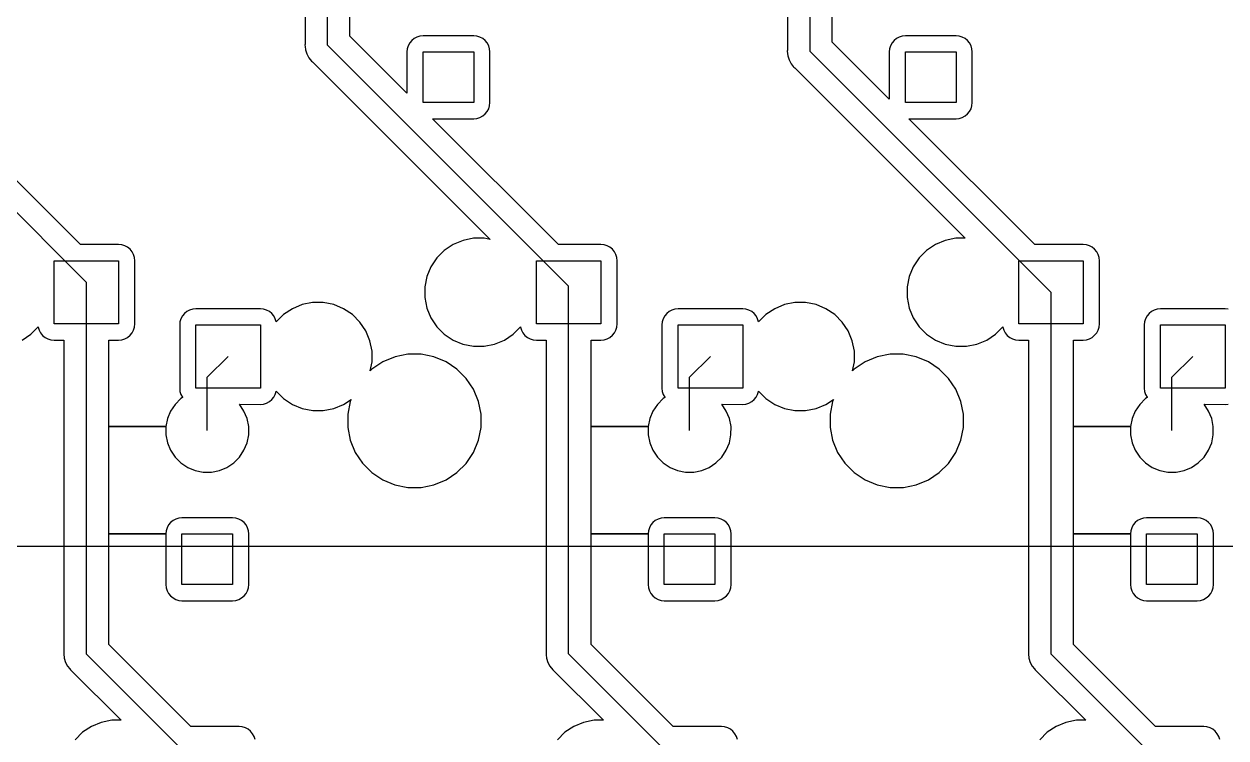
# Model space of a CAD drawing. Extents: x -29462 to 42578, y -23213 to 32194.
# Drawn here: x 9648 to 14922, y -16245 to -13109 of the extents above; entities that cross this region are included whole.
import ezdxf

# ---------------------------------------------------------------- set-up
doc = ezdxf.new("R2010")
doc.units = 0

msp = doc.modelspace()

# ---------------------------------------------------------------- linework, layer by layer
at = {"layer": 'Layer 1'}
for p, q in [((10979.3, -13202.5), (10979.3, -12170.7)), ((13095.9, -12170.7), (13095.9, -13229)), ((10881.1, -12380.5), (10881.1, -13197.8)), ((12997.8, -12380.5), (12997.8, -13224.2)), ((11077.772, -13161.943), (11077.8, -12760.6)), ((13194.472, -13188.243), (13194.4, -12760.6)), ((8862.62, -13184.1), (9920.95, -14242.43)), ((11328.3, -13412.5), (11077.772, -13161.943)), ((11349.0773, -13181.67154), (11340.27197, -13192.39594)), ((11359.83, -13172.83799), (11349.0773, -13181.67154)), ((11372.0784, -13166.29044), (11359.83, -13172.83799)), ((11385.3711, -13162.25467), (11372.0784, -13166.29044)), ((11399.2, -13160.9), (11385.3711, -13162.25467)), ((11621.37756, -13160.90576), (11399.2, -13160.9)), ((11635.23466, -13162.26043), (11621.37756, -13160.90576)), ((11648.52736, -13166.2962), (11635.23466, -13162.26043)), ((11660.77576, -13172.84375), (11648.52736, -13166.2962)), ((11671.52846, -13181.6773), (11660.77576, -13172.84375)), ((11680.33379, -13192.4017), (11671.52846, -13181.6773)), ((13465.7773, -13181.67154), (13456.97197, -13192.39594)), ((13476.53, -13172.83799), (13465.7773, -13181.67154)), ((13488.7784, -13166.29044), (13476.53, -13172.83799)), ((13502.0711, -13162.25467), (13488.7784, -13166.29044)), ((13515.9, -13160.9), (13502.0711, -13162.25467)), ((13738.07756, -13160.90576), (13515.9, -13160.9)), ((13751.93466, -13162.26043), (13738.07756, -13160.90576)), ((13765.22736, -13166.2962), (13751.93466, -13162.26043)), ((13777.47576, -13172.84375), (13765.22736, -13166.2962)), ((13788.22846, -13181.6773), (13777.47576, -13172.84375)), ((13797.03379, -13192.4017), (13788.22846, -13181.6773)), ((10881.1, -13197.8), (10880.620223, -13202.626)), ((10880.620223, -13202.626), (10881.1, -13207.48022)), ((10881.1, -13207.48022), (10881.1, -13207.5)), ((10881.1, -13207.5), (10882.53933, -13221.9215)), ((10882.53933, -13221.9215), (10888.15555, -13240.4635)), ((12037.6, -14260.8), (10979.3, -13202.5)), ((11328.30576, -13231.79424), (11328.3, -13412.5)), ((11329.68865, -13217.96534), (11328.30576, -13231.79424)), ((11333.72442, -13204.67264), (11329.68865, -13217.96534)), ((11340.27197, -13192.39594), (11333.72442, -13204.67264)), ((11399.2, -13454), (11399.2, -13231.8)), ((11399.2, -13231.8), (11621.4, -13231.8)), ((11621.4, -13231.8), (11621.4, -13454)), ((11686.88134, -13204.6784), (11680.33379, -13192.4017)), ((11690.91711, -13217.9711), (11686.88134, -13204.6784)), ((11692.3, -13231.8), (11690.91711, -13217.9711)), ((11692.32244, -13454.00576), (11692.3, -13231.8)), ((12997.8, -13224.2), (12997.320223, -13229.026)), ((12997.320223, -13229.026), (12999.239333, -13248.33)), ((13095.9, -13229), (14154.23, -14287.33)), ((13445, -13438.8), (13194.472, -13188.243)), ((13445.00576, -13231.79424), (13445, -13438.8)), ((13446.38865, -13217.96534), (13445.00576, -13231.79424)), ((13450.42442, -13204.67264), (13446.38865, -13217.96534)), ((13456.97197, -13192.39594), (13450.42442, -13204.67264)), ((13515.9, -13454), (13515.9, -13231.8)), ((13515.9, -13231.8), (13738.1, -13231.8)), ((13738.1, -13231.8), (13738.1, -13454)), ((13803.58134, -13204.6784), (13797.03379, -13192.4017)), ((13807.61711, -13217.9711), (13803.58134, -13204.6784)), ((13809, -13231.8), (13807.61711, -13217.9711)), ((13809.02244, -13454.00576), (13809, -13231.8)), ((10888.15555, -13240.4635), (10897.27132, -13257.5662)), ((10897.27132, -13257.5662), (10909.57622, -13272.524)), ((10909.57622, -13272.524), (10913.32977, -13275.60022)), ((10913.32977, -13275.60022), (11693.13777, -14055.40822)), ((12999.239333, -13248.33), (13004.855553, -13266.8438)), ((13004.855553, -13266.8438), (13013.971323, -13283.9465)), ((13013.971323, -13283.9465), (13023.199983, -13295.1507)), ((13023.199983, -13295.1507), (13023.2, -13295.1)), ((13023.2, -13295.1), (13026.27622, -13298.85355)), ((13026.27622, -13298.85355), (13030.02977, -13301.92977)), ((13030.02977, -13301.92977), (13778.17177, -14050.10077)), ((11621.4, -13454), (11399.2, -13454)), ((11671.5509, -13504.12846), (11680.35623, -13493.40406)), ((11680.35623, -13493.40406), (11686.90378, -13481.12736)), ((11686.90378, -13481.12736), (11690.93955, -13467.83466)), ((11690.93955, -13467.83466), (11692.32244, -13454.00576)), ((13738.1, -13454), (13515.9, -13454)), ((13788.2509, -13504.12846), (13797.05623, -13493.40406)), ((13797.05623, -13493.40406), (13803.60378, -13481.12736)), ((13803.60378, -13481.12736), (13807.63955, -13467.83466)), ((13807.63955, -13467.83466), (13809.02244, -13454.00576)), ((9895.15, -14077.6), (9342.503, -13524.953)), ((11440.725, -13524.953), (11621.4, -13524.9)), ((11993.4, -14077.6), (11440.725, -13524.953)), ((11621.4, -13524.9), (11635.2571, -13523.54533)), ((11635.2571, -13523.54533), (11648.5498, -13519.50956)), ((11648.5498, -13519.50956), (11660.7982, -13512.96201)), ((11660.7982, -13512.96201), (11671.5509, -13504.12846)), ((13531.025, -13524.953), (13738.1, -13524.9)), ((14083.7, -14077.6), (13531.025, -13524.953)), ((13738.1, -13524.9), (13751.9571, -13523.54533)), ((13751.9571, -13523.54533), (13765.2498, -13519.50956)), ((13765.2498, -13519.50956), (13777.4982, -13512.96201)), ((13777.4982, -13512.96201), (13788.2509, -13504.12846)), ((10062.80576, -14077.60576), (9895.15, -14077.6)), ((10076.63466, -14078.96043), (10062.80576, -14077.60576)), ((10089.92736, -14082.9962), (10076.63466, -14078.96043)), ((10102.20406, -14089.54375), (10089.92736, -14082.9962)), ((11531.0154, -14077.10867), (11492.1534, -14103.04487)), ((11574.1671, -14059.21577), (11531.0154, -14077.10867)), ((11620, -14050.1), (11574.1671, -14059.21577)), ((11666.69357, -14050.15889), (11620, -14050.1)), ((11693.13777, -14055.40822), (11666.69357, -14050.15889)), ((12179.40576, -14077.60576), (11993.4, -14077.6)), ((12193.23466, -14078.96043), (12179.40576, -14077.60576)), ((12206.52736, -14082.9962), (12193.23466, -14078.96043)), ((12218.80406, -14089.54375), (12206.52736, -14082.9962)), ((13647.6154, -14077.10867), (13608.7534, -14103.04487)), ((13690.7671, -14059.21577), (13647.6154, -14077.10867)), ((13736.6, -14050.1), (13690.7671, -14059.21577)), ((13778.17177, -14050.10077), (13736.6, -14050.1)), ((14296.10576, -14077.60576), (14083.7, -14077.6)), ((14309.93466, -14078.96043), (14296.10576, -14077.60576)), ((14323.22736, -14082.9962), (14309.93466, -14078.96043)), ((14335.50406, -14089.54375), (14323.22736, -14082.9962)), ((10112.92846, -14098.3773), (10102.20406, -14089.54375)), ((10121.76201, -14109.13), (10112.92846, -14098.3773)), ((10128.30956, -14121.3784), (10121.76201, -14109.13)), ((10132.34533, -14134.6711), (10128.30956, -14121.3784)), ((10133.7, -14148.5), (10132.34533, -14134.6711)), ((11459.1052, -14136.09307), (11433.1408, -14174.95507)), ((11492.1534, -14103.04487), (11459.1052, -14136.09307)), ((12229.52846, -14098.3773), (12218.80406, -14089.54375)), ((12238.36201, -14109.13), (12229.52846, -14098.3773)), ((12244.90956, -14121.3784), (12238.36201, -14109.13)), ((12248.94533, -14134.6711), (12244.90956, -14121.3784)), ((12250.3, -14148.5), (12248.94533, -14134.6711)), ((13575.7052, -14136.09307), (13549.7408, -14174.95507)), ((13608.7534, -14103.04487), (13575.7052, -14136.09307)), ((14346.22846, -14098.3773), (14335.50406, -14089.54375)), ((14355.06201, -14109.13), (14346.22846, -14098.3773)), ((14361.60956, -14121.3784), (14355.06201, -14109.13)), ((14365.64533, -14134.6711), (14361.60956, -14121.3784)), ((14367, -14148.5), (14365.64533, -14134.6711)), ((9779.44, -14426.2), (9779.44, -14148.5)), ((9779.44, -14148.5), (10062.8, -14148.5)), ((10062.8, -14148.5), (10062.8, -14426.2)), ((10133.69424, -14426.20576), (10133.7, -14148.5)), ((11433.1408, -14174.95507), (11415.2761, -14218.13507)), ((11896.1, -14426.2), (11896.1, -14148.5)), ((11896.1, -14148.5), (12179.4, -14148.5)), ((12179.4, -14148.5), (12179.4, -14426.2)), ((12250.29424, -14426.20576), (12250.3, -14148.5)), ((13549.7408, -14174.95507), (13531.8761, -14218.13507)), ((14012.8, -14426.2), (14012.8, -14148.5)), ((14012.8, -14148.5), (14296.1, -14148.5)), ((14296.1, -14148.5), (14296.1, -14426.2)), ((14366.99424, -14426.20576), (14367, -14148.5)), ((11415.2761, -14218.13507), (11406.16033, -14263.96797)), ((13531.8761, -14218.13507), (13522.76033, -14263.96797)), ((9920.95, -14242.5), (9920.95, -14287.3)), ((9920.95, -14287.3), (9920.95, -15874.8)), ((11406.16033, -14263.96797), (11406.1, -14310.7)), ((12037.6, -14287.3), (12037.6, -14260.8)), ((12037.6, -15874.8), (12037.6, -14287.3)), ((13522.76033, -14263.96797), (13522.8, -14310.7)), ((14154.3, -14287.3), (14154.3, -15874.8)), ((10868.5671, -14341.51577), (10825.4154, -14359.40867)), ((10914.4, -14332.4), (10868.5671, -14341.51577)), ((10961.13213, -14332.33203), (10914.4, -14332.4)), ((11006.96503, -14341.4478), (10961.13213, -14332.33203)), ((11050.14503, -14359.3407), (11006.96503, -14341.4478)), ((11406.1, -14310.7), (11415.21577, -14356.5329)), ((12985.2671, -14341.51577), (12942.1154, -14359.40867)), ((13031.1, -14332.4), (12985.2671, -14341.51577)), ((13077.83213, -14332.33203), (13031.1, -14332.4)), ((13123.66503, -14341.4478), (13077.83213, -14332.33203)), ((13166.84503, -14359.3407), (13123.66503, -14341.4478)), ((13522.8, -14310.7), (13531.91577, -14356.5329)), ((10342.74375, -14391.32424), (10336.1962, -14403.57264)), ((10351.5773, -14380.57154), (10342.74375, -14391.32424)), ((10362.3017, -14371.73799), (10351.5773, -14380.57154)), ((10374.5784, -14365.19044), (10362.3017, -14371.73799)), ((10387.8711, -14361.15467), (10374.5784, -14365.19044)), ((10401.7, -14359.8), (10387.8711, -14361.15467)), ((10684.981606, -14359.831975), (10401.7, -14359.8)), ((10698.810506, -14361.186645), (10684.981606, -14359.831975)), ((10712.131406, -14365.222415), (10698.810506, -14361.186645)), ((10724.379806, -14371.769965), (10712.131406, -14365.222415)), ((10735.132506, -14380.603515), (10724.379806, -14371.769965)), ((10743.937836, -14391.356215), (10735.132506, -14380.603515)), ((10750.485386, -14403.604615), (10743.937836, -14391.356215)), ((10786.5534, -14385.34487), (10754.5776, -14417.34887)), ((10825.4154, -14359.40867), (10786.5534, -14385.34487)), ((11088.97873, -14385.2769), (11050.14503, -14359.3407)), ((11122.02693, -14418.3251), (11088.97873, -14385.2769)), ((11415.21577, -14356.5329), (11433.08047, -14399.7129)), ((11433.08047, -14399.7129), (11459.04487, -14438.5749)), ((12459.34375, -14391.32424), (12452.7962, -14403.57264)), ((12468.1773, -14380.57154), (12459.34375, -14391.32424)), ((12478.9017, -14371.73799), (12468.1773, -14380.57154)), ((12491.1784, -14365.19044), (12478.9017, -14371.73799)), ((12504.4711, -14361.15467), (12491.1784, -14365.19044)), ((12518.3, -14359.8), (12504.4711, -14361.15467)), ((12801.681606, -14359.831975), (12518.3, -14359.8)), ((12815.510506, -14361.186645), (12801.681606, -14359.831975)), ((12828.831406, -14365.222415), (12815.510506, -14361.186645)), ((12841.079806, -14371.769965), (12828.831406, -14365.222415)), ((12851.832506, -14380.603515), (12841.079806, -14371.769965)), ((12860.637836, -14391.356215), (12851.832506, -14380.603515)), ((12867.185386, -14403.604615), (12860.637836, -14391.356215)), ((12903.2534, -14385.34487), (12871.2776, -14417.34887)), ((12942.1154, -14359.40867), (12903.2534, -14385.34487)), ((13205.67873, -14385.2769), (13166.84503, -14359.3407)), ((13238.72693, -14418.3251), (13205.67873, -14385.2769)), ((13531.91577, -14356.5329), (13549.78047, -14399.7129)), ((13549.78047, -14399.7129), (13575.74487, -14438.5749)), ((14576.04375, -14391.32424), (14569.4962, -14403.57264)), ((14584.8773, -14380.57154), (14576.04375, -14391.32424)), ((14595.6017, -14371.73799), (14584.8773, -14380.57154)), ((14607.8784, -14365.19044), (14595.6017, -14371.73799)), ((14621.1711, -14361.15467), (14607.8784, -14365.19044)), ((14635, -14359.8), (14621.1711, -14361.15467)), ((14918.281606, -14359.831975), (14635, -14359.8)), ((14932.110506, -14361.186645), (14918.281606, -14359.831975)), ((9677.8766, -14471.62693), (9709.8524, -14439.65113)), ((9709.8524, -14439.65113), (9709.908844, -14440.102685)), ((9709.908844, -14440.102685), (9713.944614, -14453.395385)), ((10062.8, -14426.2), (9779.44, -14426.2)), ((10128.3038, -14453.32736), (10132.33957, -14440.03466)), ((10132.33957, -14440.03466), (10133.69424, -14426.20576)), ((10330.80576, -14430.69424), (10330.8, -14708.5)), ((10332.16043, -14416.86534), (10330.80576, -14430.69424)), ((10336.1962, -14403.57264), (10332.16043, -14416.86534)), ((10401.7, -14708.5), (10401.7, -14430.7)), ((10401.7, -14430.7), (10685, -14430.7)), ((10685, -14430.7), (10685, -14708.5)), ((10754.521156, -14416.897315), (10750.485386, -14403.604615)), ((10754.5776, -14417.34887), (10754.521156, -14416.897315)), ((11147.99133, -14457.1871), (11122.02693, -14418.3251)), ((11459.04487, -14438.5749), (11492.09307, -14471.5949)), ((11794.5466, -14471.62693), (11826.5224, -14439.65113)), ((11826.5224, -14439.65113), (11826.578844, -14440.102685)), ((11826.578844, -14440.102685), (11830.614614, -14453.395385)), ((12179.4, -14426.2), (11896.1, -14426.2)), ((12244.9038, -14453.32736), (12248.93957, -14440.03466)), ((12248.93957, -14440.03466), (12250.29424, -14426.20576)), ((12447.40576, -14430.69424), (12447.4, -14708.5)), ((12448.76043, -14416.86534), (12447.40576, -14430.69424)), ((12452.7962, -14403.57264), (12448.76043, -14416.86534)), ((12518.3, -14708.5), (12518.3, -14430.7)), ((12518.3, -14430.7), (12801.6, -14430.7)), ((12801.6, -14430.7), (12801.6, -14708.5)), ((12871.221156, -14416.897315), (12867.185386, -14403.604615)), ((12871.2776, -14417.34887), (12871.221156, -14416.897315)), ((13264.69133, -14457.1871), (13238.72693, -14418.3251)), ((13575.74487, -14438.5749), (13608.79307, -14471.5949)), ((13911.2466, -14471.62693), (13943.2224, -14439.65113)), ((13943.2224, -14439.65113), (13943.278844, -14440.102685)), ((13943.278844, -14440.102685), (13947.314614, -14453.395385)), ((14296.1, -14426.2), (14012.8, -14426.2)), ((14361.6038, -14453.32736), (14365.63957, -14440.03466)), ((14365.63957, -14440.03466), (14366.99424, -14426.20576)), ((14564.10576, -14430.69424), (14564.1, -14708.5)), ((14565.46043, -14416.86534), (14564.10576, -14430.69424)), ((14569.4962, -14403.57264), (14565.46043, -14416.86534)), ((14635, -14708.5), (14635, -14430.7)), ((14635, -14430.7), (14918.3, -14430.7)), ((14918.3, -14430.7), (14918.3, -14708.5)), ((9639.0429, -14497.59133), (9677.8766, -14471.62693)), ((9713.944614, -14453.395385), (9720.492164, -14465.643785)), ((9720.492164, -14465.643785), (9729.297494, -14476.396485)), ((9729.297494, -14476.396485), (9740.050194, -14485.201815)), ((9740.050194, -14485.201815), (9752.298594, -14491.777585)), ((9752.298594, -14491.777585), (9765.619494, -14495.813355)), ((9765.619494, -14495.813355), (9779.448394, -14497.168025)), ((9779.448394, -14497.168025), (9822.76, -14497.1)), ((9822.76, -14497.1), (9822.76, -15870)), ((10019.4, -14877.2), (10019.4, -14497.1)), ((10019.4, -14497.1), (10062.8, -14497.1)), ((10062.8, -14497.1), (10076.6289, -14495.74533)), ((10076.6289, -14495.74533), (10089.9216, -14491.70956)), ((10089.9216, -14491.70956), (10102.1983, -14485.13379)), ((10102.1983, -14485.13379), (10112.9227, -14476.32846)), ((10112.9227, -14476.32846), (10121.75625, -14465.57576)), ((10121.75625, -14465.57576), (10128.3038, -14453.32736)), ((11165.88423, -14500.3671), (11147.99133, -14457.1871)), ((11175, -14546.2), (11165.88423, -14500.3671)), ((11492.09307, -14471.5949), (11530.95507, -14497.5593)), ((11530.95507, -14497.5593), (11574.10677, -14515.4522)), ((11712.5329, -14515.48423), (11755.7129, -14497.59133)), ((11755.7129, -14497.59133), (11794.5466, -14471.62693)), ((11830.614614, -14453.395385), (11837.162164, -14465.643785)), ((11837.162164, -14465.643785), (11845.967494, -14476.396485)), ((11845.967494, -14476.396485), (11856.720194, -14485.201815)), ((11856.720194, -14485.201815), (11868.968594, -14491.777585)), ((11868.968594, -14491.777585), (11882.289494, -14495.813355)), ((11882.289494, -14495.813355), (11896.118394, -14497.168025)), ((11896.118394, -14497.168025), (11939.4, -14497.1)), ((11939.4, -14497.1), (11939.4, -15870)), ((12136.1, -14877.2), (12136.1, -14497.1)), ((12136.1, -14497.1), (12179.4, -14497.1)), ((12179.4, -14497.1), (12193.2289, -14495.74533)), ((12193.2289, -14495.74533), (12206.5216, -14491.70956)), ((12206.5216, -14491.70956), (12218.7983, -14485.13379)), ((12218.7983, -14485.13379), (12229.5227, -14476.32846)), ((12229.5227, -14476.32846), (12238.35625, -14465.57576)), ((12238.35625, -14465.57576), (12244.9038, -14453.32736)), ((13282.58423, -14500.3671), (13264.69133, -14457.1871)), ((13291.7, -14546.2), (13282.58423, -14500.3671)), ((13608.79307, -14471.5949), (13647.65507, -14497.5593)), ((13647.65507, -14497.5593), (13690.80677, -14515.4522)), ((13829.2329, -14515.48423), (13872.4129, -14497.59133)), ((13872.4129, -14497.59133), (13911.2466, -14471.62693)), ((13947.314614, -14453.395385), (13953.862164, -14465.643785)), ((13953.862164, -14465.643785), (13962.667494, -14476.396485)), ((13962.667494, -14476.396485), (13973.420194, -14485.201815)), ((13973.420194, -14485.201815), (13985.668594, -14491.777585)), ((13985.668594, -14491.777585), (13998.989494, -14495.813355)), ((13998.989494, -14495.813355), (14012.818394, -14497.168025)), ((14012.818394, -14497.168025), (14056.1, -14497.1)), ((14056.1, -14497.1), (14056.1, -15870)), ((14252.8, -14877.2), (14252.8, -14497.1)), ((14252.8, -14497.1), (14296.1, -14497.1)), ((14296.1, -14497.1), (14309.9289, -14495.74533)), ((14309.9289, -14495.74533), (14323.2216, -14491.70956)), ((14323.2216, -14491.70956), (14335.4983, -14485.13379)), ((14335.4983, -14485.13379), (14346.2227, -14476.32846)), ((14346.2227, -14476.32846), (14355.05625, -14465.57576)), ((14355.05625, -14465.57576), (14361.6038, -14453.32736)), ((11175.04592, -14592.92314), (11175, -14546.2)), ((11574.10677, -14515.4522), (11619.93967, -14524.56797)), ((11619.93967, -14524.56797), (11666.7, -14524.6)), ((11666.7, -14524.6), (11712.5329, -14515.48423)), ((13291.64592, -14592.92314), (13291.7, -14546.2)), ((13690.80677, -14515.4522), (13736.63967, -14524.56797)), ((13736.63967, -14524.56797), (13783.4, -14524.6)), ((13783.4, -14524.6), (13829.2329, -14515.48423)), ((10451.8, -14660.7), (10543.2399, -14569.5423)), ((11167.36948, -14631.53114), (11175.04592, -14592.92314)), ((11222.4592, -14592.3305), (11174.5097, -14624.3627)), ((11275.7427, -14570.2607), (11222.4592, -14592.3305)), ((11332.3, -14559), (11275.7427, -14570.2607)), ((11389.9659, -14559.0377), (11332.3, -14559)), ((11446.5232, -14570.2984), (11389.9659, -14559.0377)), ((11499.8067, -14592.3682), (11446.5232, -14570.2984)), ((11547.7562, -14624.4004), (11499.8067, -14592.3682)), ((12568.5, -14660.7), (12659.9399, -14569.5423)), ((13283.96948, -14631.53114), (13291.64592, -14592.92314)), ((13339.0592, -14592.3305), (13291.1097, -14624.3627)), ((13392.3427, -14570.2607), (13339.0592, -14592.3305)), ((13448.9, -14559), (13392.3427, -14570.2607)), ((13506.5659, -14559.0377), (13448.9, -14559)), ((13563.1232, -14570.2984), (13506.5659, -14559.0377)), ((13616.4067, -14592.3682), (13563.1232, -14570.2984)), ((13664.3562, -14624.4004), (13616.4067, -14592.3682)), ((14685.1, -14660.7), (14776.5399, -14569.5423)), ((10451.8, -14895), (10451.8, -14660.7)), ((11174.5097, -14624.3627), (11167.36948, -14631.53114)), ((11588.5373, -14665.1815), (11547.7562, -14624.4004)), ((12568.5, -14895), (12568.5, -14660.7)), ((13291.1097, -14624.3627), (13283.96948, -14631.53114)), ((13705.1373, -14665.1815), (13664.3562, -14624.4004)), ((14685.1, -14895), (14685.1, -14660.7)), ((10330.8, -14708.5), (10332.15467, -14722.3289)), ((10685, -14708.5), (10401.7, -14708.5)), ((11620.5695, -14713.1592), (11588.5373, -14665.1815)), ((11642.6393, -14766.4145), (11620.5695, -14713.1592)), ((12447.4, -14708.5), (12448.75467, -14722.3289)), ((12801.6, -14708.5), (12518.3, -14708.5)), ((13737.1695, -14713.1592), (13705.1373, -14665.1815)), ((13759.2393, -14766.4145), (13737.1695, -14713.1592)), ((14564.1, -14708.5), (14565.45467, -14722.3289)), ((14918.3, -14708.5), (14635, -14708.5)), ((10336.218665, -14754.05066), (10310.931565, -14779.36596)), ((10332.15467, -14722.3289), (10336.19044, -14735.6216)), ((10336.19044, -14735.6216), (10342.73799, -14747.87)), ((10343.697545, -14749.05533), (10336.218665, -14754.05066)), ((10342.73799, -14747.87), (10343.697545, -14749.05533)), ((10712.1498, -14774.00956), (10724.3982, -14767.43379)), ((10724.3982, -14767.43379), (10735.1509, -14758.62846)), ((10735.1509, -14758.62846), (10743.95623, -14747.87576)), ((10743.95623, -14747.87576), (10750.50378, -14735.62736)), ((10750.50378, -14735.62736), (10754.53955, -14722.33466)), ((10754.53955, -14722.33466), (10754.595994, -14721.883105)), ((10754.595994, -14721.883105), (10786.571794, -14753.858905)), ((10786.571794, -14753.858905), (10825.433794, -14779.823305)), ((11050.1129, -14779.79133), (11083.1329, -14757.72153)), ((11079.54868, -14766.38575), (11068.28798, -14822.97125)), ((11083.1329, -14757.72153), (11079.54868, -14766.38575)), ((11653.9, -14823), (11642.6393, -14766.4145)), ((12452.818665, -14754.05066), (12427.531565, -14779.36596)), ((12448.75467, -14722.3289), (12452.79044, -14735.6216)), ((12452.79044, -14735.6216), (12459.33799, -14747.87)), ((12460.297545, -14749.05533), (12452.818665, -14754.05066)), ((12459.33799, -14747.87), (12460.297545, -14749.05533)), ((12828.7498, -14774.00956), (12840.9982, -14767.43379)), ((12840.9982, -14767.43379), (12851.7509, -14758.62846)), ((12851.7509, -14758.62846), (12860.55623, -14747.87576)), ((12860.55623, -14747.87576), (12867.10378, -14735.62736)), ((12867.10378, -14735.62736), (12871.13955, -14722.33466)), ((12871.13955, -14722.33466), (12871.195994, -14721.883105)), ((12871.195994, -14721.883105), (12903.171794, -14753.858905)), ((12903.171794, -14753.858905), (12942.033794, -14779.823305)), ((13166.8129, -14779.79133), (13199.8329, -14757.72153)), ((13196.24868, -14766.38575), (13184.98798, -14822.97125)), ((13199.8329, -14757.72153), (13196.24868, -14766.38575)), ((13770.5, -14823), (13759.2393, -14766.4145)), ((14569.518665, -14754.05066), (14544.231565, -14779.36596)), ((14565.45467, -14722.3289), (14569.49044, -14735.6216)), ((14569.49044, -14735.6216), (14576.03799, -14747.87)), ((14576.997545, -14749.05533), (14569.518665, -14754.05066)), ((14576.03799, -14747.87), (14576.997545, -14749.05533)), ((10291.034865, -14809.11216), (10277.347065, -14842.16036)), ((10310.931565, -14779.36596), (10291.034865, -14809.11216)), ((10612.94132, -14809.0434), (10593.07292, -14779.3254)), ((10593.07292, -14779.3254), (10685, -14779.4)), ((10626.62912, -14842.0916), (10612.94132, -14809.0434)), ((10685, -14779.4), (10698.8289, -14778.04533)), ((10698.8289, -14778.04533), (10712.1498, -14774.00956)), ((10825.433794, -14779.823305), (10868.585494, -14797.716205)), ((10868.585494, -14797.716205), (10914.418394, -14806.831975)), ((10914.418394, -14806.831975), (10961.1, -14806.8)), ((10961.1, -14806.8), (11006.9329, -14797.68423)), ((11006.9329, -14797.68423), (11050.1129, -14779.79133)), ((12407.634865, -14809.11216), (12393.947065, -14842.16036)), ((12427.531565, -14779.36596), (12407.634865, -14809.11216)), ((12729.64132, -14809.0434), (12709.77292, -14779.3254)), ((12709.77292, -14779.3254), (12801.6, -14779.4)), ((12743.32912, -14842.0916), (12729.64132, -14809.0434)), ((12801.6, -14779.4), (12815.4289, -14778.04533)), ((12815.4289, -14778.04533), (12828.7498, -14774.00956)), ((12942.033794, -14779.823305), (12985.185494, -14797.716205)), ((12985.185494, -14797.716205), (13031.018394, -14806.831975)), ((13031.018394, -14806.831975), (13077.8, -14806.8)), ((13077.8, -14806.8), (13123.6329, -14797.68423)), ((13123.6329, -14797.68423), (13166.8129, -14779.79133)), ((14524.334865, -14809.11216), (14510.647065, -14842.16036)), ((14544.231565, -14779.36596), (14524.334865, -14809.11216)), ((14846.34132, -14809.0434), (14826.47292, -14779.3254)), ((14826.47292, -14779.3254), (14918.3, -14779.4)), ((14860.02912, -14842.0916), (14846.34132, -14809.0434)), ((14918.3, -14779.4), (14932.1289, -14778.04533)), ((10277.347065, -14842.16036), (10270.347955, -14877.26876)), ((10633.6, -14877.2), (10626.62912, -14842.0916)), ((11068.28798, -14822.97125), (11068.3, -14880.6)), ((11653.8341, -14880.666), (11653.9, -14823)), ((12393.947065, -14842.16036), (12386.947955, -14877.26876)), ((12750.3, -14877.2), (12743.32912, -14842.0916)), ((13184.98798, -14822.97125), (13185, -14880.6)), ((13770.5341, -14880.666), (13770.5, -14823)), ((14510.647065, -14842.16036), (14503.647955, -14877.26876)), ((14867, -14877.2), (14860.02912, -14842.0916)), ((10019.4, -15348.5), (10019.4, -14877.2)), ((10019.4, -14877.2), (10270.3, -14877.2)), ((10270.347955, -14877.26876), (10019.4, -14877.2)), ((10270.3, -14877.2), (10270.3, -14913)), ((10270.3, -14913), (10277.29911, -14948.1084)), ((10626.7026, -14948.13502), (10633.67348, -14913.02662)), ((10633.67348, -14913.02662), (10633.6, -14877.2)), ((11068.3, -14880.6), (11079.5607, -14937.1573)), ((11642.5734, -14937.2233), (11653.8341, -14880.666)), ((12136.1, -15348.5), (12136.1, -14877.2)), ((12136.1, -14877.2), (12387, -14877.2)), ((12386.947955, -14877.26876), (12136.1, -14877.2)), ((12387, -14877.2), (12387, -14913)), ((12387, -14913), (12393.99911, -14948.1084)), ((12743.3026, -14948.13502), (12750.27348, -14913.02662)), ((12750.27348, -14913.02662), (12750.3, -14877.2)), ((13185, -14880.6), (13196.2607, -14937.1573)), ((13759.2734, -14937.2233), (13770.5341, -14880.666)), ((14252.8, -15348.5), (14252.8, -14877.2)), ((14252.8, -14877.2), (14503.6, -14877.2)), ((14503.647955, -14877.26876), (14252.8, -14877.2)), ((14503.6, -14877.2), (14503.6, -14913)), ((14503.6, -14913), (14510.59911, -14948.1084)), ((14860.0026, -14948.13502), (14866.97348, -14913.02662)), ((14866.97348, -14913.02662), (14867, -14877.2)), ((10277.29911, -14948.1084), (10290.98691, -14981.1566)), ((10613.0148, -14981.18322), (10626.7026, -14948.13502)), ((11079.5607, -14937.1573), (11101.6305, -14990.4408)), ((11620.5036, -14990.5068), (11642.5734, -14937.2233)), ((12393.99911, -14948.1084), (12407.68691, -14981.1566)), ((12729.6148, -14981.18322), (12743.3026, -14948.13502)), ((13196.2607, -14937.1573), (13218.3305, -14990.4408)), ((13737.2036, -14990.5068), (13759.2734, -14937.2233)), ((14510.59911, -14948.1084), (14524.28691, -14981.1566)), ((14846.3148, -14981.18322), (14860.0026, -14948.13502)), ((10290.98691, -14981.1566), (10310.88361, -15010.9028)), ((10310.88361, -15010.9028), (10336.17071, -15036.2181)), ((10567.831, -15036.24472), (10593.1181, -15010.92942)), ((10593.1181, -15010.92942), (10613.0148, -14981.18322)), ((11101.6305, -14990.4408), (11133.6627, -15038.4185)), ((11588.4714, -15038.4845), (11620.5036, -14990.5068)), ((12407.68691, -14981.1566), (12427.58361, -15010.9028)), ((12427.58361, -15010.9028), (12452.87071, -15036.2181)), ((12684.431, -15036.24472), (12709.7181, -15010.92942)), ((12709.7181, -15010.92942), (12729.6148, -14981.18322)), ((13218.3305, -14990.4408), (13250.3627, -15038.4185)), ((13705.1714, -15038.4845), (13737.2036, -14990.5068)), ((14524.28691, -14981.1566), (14544.18361, -15010.9028)), ((14544.18361, -15010.9028), (14569.47071, -15036.2181)), ((14801.131, -15036.24472), (14826.4181, -15010.92942)), ((14826.4181, -15010.92942), (14846.3148, -14981.18322)), ((10336.17071, -15036.2181), (10365.91691, -15056.0865)), ((10365.91691, -15056.0865), (10398.99331, -15069.8025)), ((10398.99331, -15069.8025), (10434.07351, -15076.77338)), ((10434.07351, -15076.77338), (10469.9, -15076.8)), ((10469.9, -15076.8), (10505.0084, -15069.82912)), ((10505.0084, -15069.82912), (10538.0848, -15056.11312)), ((10538.0848, -15056.11312), (10567.831, -15036.24472)), ((11133.6627, -15038.4185), (11174.4438, -15079.1714)), ((11174.4438, -15079.1714), (11222.3933, -15111.2318)), ((11499.7408, -15111.2978), (11547.6903, -15079.2374)), ((11547.6903, -15079.2374), (11588.4714, -15038.4845)), ((12452.87071, -15036.2181), (12482.61691, -15056.0865)), ((12482.61691, -15056.0865), (12515.69331, -15069.8025)), ((12515.69331, -15069.8025), (12550.77351, -15076.77338)), ((12550.77351, -15076.77338), (12586.5, -15076.8)), ((12586.5, -15076.8), (12621.6084, -15069.82912)), ((12621.6084, -15069.82912), (12654.6848, -15056.11312)), ((12654.6848, -15056.11312), (12684.431, -15036.24472)), ((13250.3627, -15038.4185), (13291.1438, -15079.1714)), ((13291.1438, -15079.1714), (13339.0933, -15111.2318)), ((13616.4408, -15111.2978), (13664.3903, -15079.2374)), ((13664.3903, -15079.2374), (13705.1714, -15038.4845)), ((14569.47071, -15036.2181), (14599.21691, -15056.0865)), ((14599.21691, -15056.0865), (14632.29331, -15069.8025)), ((14632.29331, -15069.8025), (14667.37351, -15076.77338)), ((14667.37351, -15076.77338), (14703.2, -15076.8)), ((14703.2, -15076.8), (14738.3084, -15069.82912)), ((14738.3084, -15069.82912), (14771.3848, -15056.11312)), ((14771.3848, -15056.11312), (14801.131, -15036.24472)), ((11222.3933, -15111.2318), (11275.6768, -15133.3016)), ((11275.6768, -15133.3016), (11332.2341, -15144.534)), ((11389.9, -15144.6), (11446.4573, -15133.3676)), ((11446.4573, -15133.3676), (11499.7408, -15111.2978)), ((13339.0933, -15111.2318), (13392.3768, -15133.3016)), ((13392.3768, -15133.3016), (13448.9341, -15144.534)), ((13506.6, -15144.6), (13563.1573, -15133.3676)), ((13563.1573, -15133.3676), (13616.4408, -15111.2978)), ((11332.2341, -15144.534), (11389.9, -15144.6)), ((13448.9341, -15144.534), (13506.6, -15144.6)), ((10301.53, -15289.53799), (10290.7773, -15298.37154)), ((10313.7784, -15282.99044), (10301.53, -15289.53799)), ((10327.0711, -15278.95467), (10313.7784, -15282.99044)), ((10340.9, -15277.6), (10327.0711, -15278.95467)), ((10563.07756, -15277.60576), (10340.9, -15277.6)), ((10576.93466, -15278.96043), (10563.07756, -15277.60576)), ((10590.22736, -15282.9962), (10576.93466, -15278.96043)), ((10602.47576, -15289.54375), (10590.22736, -15282.9962)), ((10613.22846, -15298.3773), (10602.47576, -15289.54375)), ((12418.13, -15289.53799), (12407.3773, -15298.37154)), ((12430.3784, -15282.99044), (12418.13, -15289.53799)), ((12443.6711, -15278.95467), (12430.3784, -15282.99044)), ((12457.5, -15277.6), (12443.6711, -15278.95467)), ((12679.77756, -15277.60576), (12457.5, -15277.6)), ((12693.63466, -15278.96043), (12679.77756, -15277.60576)), ((12706.92736, -15282.9962), (12693.63466, -15278.96043)), ((12719.17576, -15289.54375), (12706.92736, -15282.9962)), ((12729.92846, -15298.3773), (12719.17576, -15289.54375)), ((14534.83, -15289.53799), (14524.0773, -15298.37154)), ((14547.0784, -15282.99044), (14534.83, -15289.53799)), ((14560.3711, -15278.95467), (14547.0784, -15282.99044)), ((14574.2, -15277.6), (14560.3711, -15278.95467)), ((14796.37756, -15277.60576), (14574.2, -15277.6)), ((14810.23466, -15278.96043), (14796.37756, -15277.60576)), ((14823.52736, -15282.9962), (14810.23466, -15278.96043)), ((14835.77576, -15289.54375), (14823.52736, -15282.9962)), ((14846.52846, -15298.3773), (14835.77576, -15289.54375)), ((10270.00576, -15348.49424), (10019.4, -15348.5)), ((10019.485, -15834.085), (10019.4, -15348.5)), ((10019.4, -15348.5), (10270, -15348.5)), ((10270, -15348.5), (10270, -15570.7)), ((10271.38865, -15334.66534), (10270.00576, -15348.49424)), ((10275.42442, -15321.37264), (10271.38865, -15334.66534)), ((10281.97197, -15309.09594), (10275.42442, -15321.37264)), ((10290.7773, -15298.37154), (10281.97197, -15309.09594)), ((10340.9, -15570.7), (10340.9, -15348.5)), ((10340.9, -15348.5), (10563.1, -15348.5)), ((10563.1, -15348.5), (10563.1, -15570.7)), ((10622.03379, -15309.1017), (10613.22846, -15298.3773)), ((10628.58134, -15321.3784), (10622.03379, -15309.1017)), ((10632.61711, -15334.6711), (10628.58134, -15321.3784)), ((10634, -15348.5), (10632.61711, -15334.6711)), ((10634.02244, -15570.70576), (10634, -15348.5)), ((12136.085, -15834.085), (12136.1, -15348.5)), ((12386.60576, -15348.49424), (12136.1, -15348.5)), ((12136.1, -15348.5), (12386.6, -15348.5)), ((12386.6, -15348.5), (12386.6, -15570.7)), ((12387.98865, -15334.66534), (12386.60576, -15348.49424)), ((12392.02442, -15321.37264), (12387.98865, -15334.66534)), ((12398.57197, -15309.09594), (12392.02442, -15321.37264)), ((12407.3773, -15298.37154), (12398.57197, -15309.09594)), ((12457.5, -15570.7), (12457.5, -15348.5)), ((12457.5, -15348.5), (12679.8, -15348.5)), ((12679.8, -15348.5), (12679.8, -15570.7)), ((12738.73379, -15309.1017), (12729.92846, -15298.3773)), ((12745.28134, -15321.3784), (12738.73379, -15309.1017)), ((12749.31711, -15334.6711), (12745.28134, -15321.3784)), ((12750.7, -15348.5), (12749.31711, -15334.6711)), ((12750.72244, -15570.70576), (12750.7, -15348.5)), ((14252.785, -15834.085), (14252.8, -15348.5)), ((14503.30576, -15348.49424), (14252.8, -15348.5)), ((14252.8, -15348.5), (14503.3, -15348.5)), ((14503.3, -15348.5), (14503.3, -15570.7)), ((14504.68865, -15334.66534), (14503.30576, -15348.49424)), ((14508.72442, -15321.37264), (14504.68865, -15334.66534)), ((14515.27197, -15309.09594), (14508.72442, -15321.37264)), ((14524.0773, -15298.37154), (14515.27197, -15309.09594)), ((14574.2, -15570.7), (14574.2, -15348.5)), ((14574.2, -15348.5), (14796.4, -15348.5)), ((14796.4, -15348.5), (14796.4, -15570.7)), ((14855.33379, -15309.1017), (14846.52846, -15298.3773)), ((14861.88134, -15321.3784), (14855.33379, -15309.1017)), ((14865.91711, -15334.6711), (14861.88134, -15321.3784)), ((14867.3, -15348.5), (14865.91711, -15334.6711)), ((14867.32244, -15570.70576), (14867.3, -15348.5)), ((4404.28, -15402.5), (42577.9, -15402.5)), ((10270, -15570.7), (10271.38289, -15584.5289)), ((10271.38289, -15584.5289), (10275.41866, -15597.8216)), ((10275.41866, -15597.8216), (10281.96621, -15610.0983)), ((10281.96621, -15610.0983), (10290.77154, -15620.8227)), ((10563.1, -15570.7), (10340.9, -15570.7)), ((10613.2509, -15620.82846), (10622.05623, -15610.10406)), ((10622.05623, -15610.10406), (10628.60378, -15597.82736)), ((10628.60378, -15597.82736), (10632.63955, -15584.53466)), ((10632.63955, -15584.53466), (10634.02244, -15570.70576)), ((12386.6, -15570.7), (12387.98289, -15584.5289)), ((12387.98289, -15584.5289), (12392.01866, -15597.8216)), ((12392.01866, -15597.8216), (12398.56621, -15610.0983)), ((12398.56621, -15610.0983), (12407.37154, -15620.8227)), ((12679.8, -15570.7), (12457.5, -15570.7)), ((12729.9509, -15620.82846), (12738.75623, -15610.10406)), ((12738.75623, -15610.10406), (12745.30378, -15597.82736)), ((12745.30378, -15597.82736), (12749.33955, -15584.53466)), ((12749.33955, -15584.53466), (12750.72244, -15570.70576)), ((14503.3, -15570.7), (14504.68289, -15584.5289)), ((14504.68289, -15584.5289), (14508.71866, -15597.8216)), ((14508.71866, -15597.8216), (14515.26621, -15610.0983)), ((14515.26621, -15610.0983), (14524.07154, -15620.8227)), ((14796.4, -15570.7), (14574.2, -15570.7)), ((14846.5509, -15620.82846), (14855.35623, -15610.10406)), ((14855.35623, -15610.10406), (14861.90378, -15597.82736)), ((14861.90378, -15597.82736), (14865.93955, -15584.53466)), ((14865.93955, -15584.53466), (14867.32244, -15570.70576)), ((10290.77154, -15620.8227), (10301.52424, -15629.65625)), ((10301.52424, -15629.65625), (10313.77264, -15636.2038)), ((10313.77264, -15636.2038), (10327.06534, -15640.23957)), ((10327.06534, -15640.23957), (10340.89424, -15641.59424)), ((10340.89424, -15641.59424), (10563.1, -15641.6)), ((10563.1, -15641.6), (10576.9571, -15640.24533)), ((10576.9571, -15640.24533), (10590.2498, -15636.20956)), ((10590.2498, -15636.20956), (10602.4982, -15629.66201)), ((10602.4982, -15629.66201), (10613.2509, -15620.82846)), ((12407.37154, -15620.8227), (12418.12424, -15629.65625)), ((12418.12424, -15629.65625), (12430.37264, -15636.2038)), ((12430.37264, -15636.2038), (12443.66534, -15640.23957)), ((12443.66534, -15640.23957), (12457.49424, -15641.59424)), ((12457.49424, -15641.59424), (12679.8, -15641.6)), ((12679.8, -15641.6), (12693.6571, -15640.24533)), ((12693.6571, -15640.24533), (12706.9498, -15636.20956)), ((12706.9498, -15636.20956), (12719.1982, -15629.66201)), ((12719.1982, -15629.66201), (12729.9509, -15620.82846)), ((14524.07154, -15620.8227), (14534.82424, -15629.65625)), ((14534.82424, -15629.65625), (14547.07264, -15636.2038)), ((14547.07264, -15636.2038), (14560.36534, -15640.23957)), ((14560.36534, -15640.23957), (14574.19424, -15641.59424)), ((14574.19424, -15641.59424), (14796.4, -15641.6)), ((14796.4, -15641.6), (14810.2571, -15640.24533)), ((14810.2571, -15640.24533), (14823.5498, -15636.20956)), ((14823.5498, -15636.20956), (14835.7982, -15629.66201)), ((14835.7982, -15629.66201), (14846.5509, -15620.82846)), ((9822.76, -15870), (9822.280223, -15874.826)), ((9822.280223, -15874.826), (9824.199333, -15894.13)), ((9920.95, -15874.8), (10450.116, -16403.966)), ((10379.6, -16194.2), (10019.485, -15834.085)), ((11939.4, -15870), (11938.920223, -15874.826)), ((11938.920223, -15874.826), (11939.4, -15879.68022)), ((12566.8, -16404), (12037.6, -15874.8)), ((12496.2, -16194.2), (12136.085, -15834.085)), ((14056.1, -15870), (14055.620223, -15874.826)), ((14055.620223, -15874.826), (14057.539333, -15894.13)), ((14154.3, -15874.8), (14683.466, -16403.966)), ((14612.9, -16194.2), (14252.785, -15834.085)), ((9824.199333, -15894.13), (9829.815553, -15912.6438)), ((9829.815553, -15912.6438), (9838.931323, -15929.7465)), ((11939.4, -15879.68022), (11939.4, -15879.7)), ((11939.4, -15879.7), (11940.83933, -15894.1215)), ((11940.83933, -15894.1215), (11946.45555, -15912.6635)), ((11946.45555, -15912.6635), (11955.57132, -15929.7662)), ((14057.539333, -15894.13), (14063.155553, -15912.6438)), ((14063.155553, -15912.6438), (14072.271323, -15929.7465)), ((9838.931323, -15929.7465), (9848.159983, -15940.9507)), ((9848.159983, -15940.9507), (9848.16, -15941)), ((9848.16, -15941), (9851.23622, -15944.75355)), ((9851.23622, -15944.75355), (9854.98977, -15947.82977)), ((9854.98977, -15947.82977), (10073.96577, -16166.83377)), ((11955.57132, -15929.7662), (11967.87622, -15944.724)), ((11967.87622, -15944.724), (11971.62977, -15947.80022)), ((11971.62977, -15947.80022), (12190.60577, -16166.80422)), ((14072.271323, -15929.7465), (14081.499983, -15940.9507)), ((14081.499983, -15940.9507), (14081.5, -15941)), ((14081.5, -15941), (14084.57622, -15944.75355)), ((14084.57622, -15944.75355), (14088.32977, -15947.82977)), ((14088.32977, -15947.82977), (14307.30577, -16166.83377)), ((9986.6671, -16175.91577), (9943.5154, -16193.80867)), ((10032.5, -16166.8), (9986.6671, -16175.91577)), ((10073.96577, -16166.83377), (10032.5, -16166.8)), ((12103.2671, -16175.91577), (12060.1154, -16193.80867)), ((12149.1, -16166.8), (12103.2671, -16175.91577)), ((12190.60577, -16166.80422), (12149.1, -16166.8)), ((14219.9671, -16175.91577), (14176.8154, -16193.80867)), ((14265.8, -16166.8), (14219.9671, -16175.91577)), ((14307.30577, -16166.83377), (14265.8, -16166.8)), ((9904.6534, -16219.74487), (9871.6052, -16252.79307)), ((9943.5154, -16193.80867), (9904.6534, -16219.74487)), ((10591.90576, -16194.20576), (10379.6, -16194.2)), ((10605.73466, -16195.56043), (10591.90576, -16194.20576)), ((10619.02736, -16199.5962), (10605.73466, -16195.56043)), ((10631.30406, -16206.14375), (10619.02736, -16199.5962)), ((10642.02846, -16214.9773), (10631.30406, -16206.14375)), ((10650.86201, -16225.73), (10642.02846, -16214.9773)), ((10657.40956, -16237.9784), (10650.86201, -16225.73)), ((10661.44533, -16251.2711), (10657.40956, -16237.9784)), ((12021.2534, -16219.74487), (11988.2052, -16252.79307)), ((12060.1154, -16193.80867), (12021.2534, -16219.74487)), ((12708.60576, -16194.20576), (12496.2, -16194.2)), ((12722.43466, -16195.56043), (12708.60576, -16194.20576)), ((12735.72736, -16199.5962), (12722.43466, -16195.56043)), ((12748.00406, -16206.14375), (12735.72736, -16199.5962)), ((12758.72846, -16214.9773), (12748.00406, -16206.14375)), ((12767.56201, -16225.73), (12758.72846, -16214.9773)), ((12774.10956, -16237.9784), (12767.56201, -16225.73)), ((12778.14533, -16251.2711), (12774.10956, -16237.9784)), ((14137.9534, -16219.74487), (14104.9052, -16252.79307)), ((14176.8154, -16193.80867), (14137.9534, -16219.74487)), ((14825.30576, -16194.20576), (14612.9, -16194.2)), ((14839.13466, -16195.56043), (14825.30576, -16194.20576)), ((14852.42736, -16199.5962), (14839.13466, -16195.56043)), ((14864.70406, -16206.14375), (14852.42736, -16199.5962)), ((14875.42846, -16214.9773), (14864.70406, -16206.14375)), ((14884.26201, -16225.73), (14875.42846, -16214.9773)), ((14890.80956, -16237.9784), (14884.26201, -16225.73)), ((14894.84533, -16251.2711), (14890.80956, -16237.9784))]:
    msp.add_line(p, q, dxfattribs=at)

doc.saveas('drawing.dxf')
